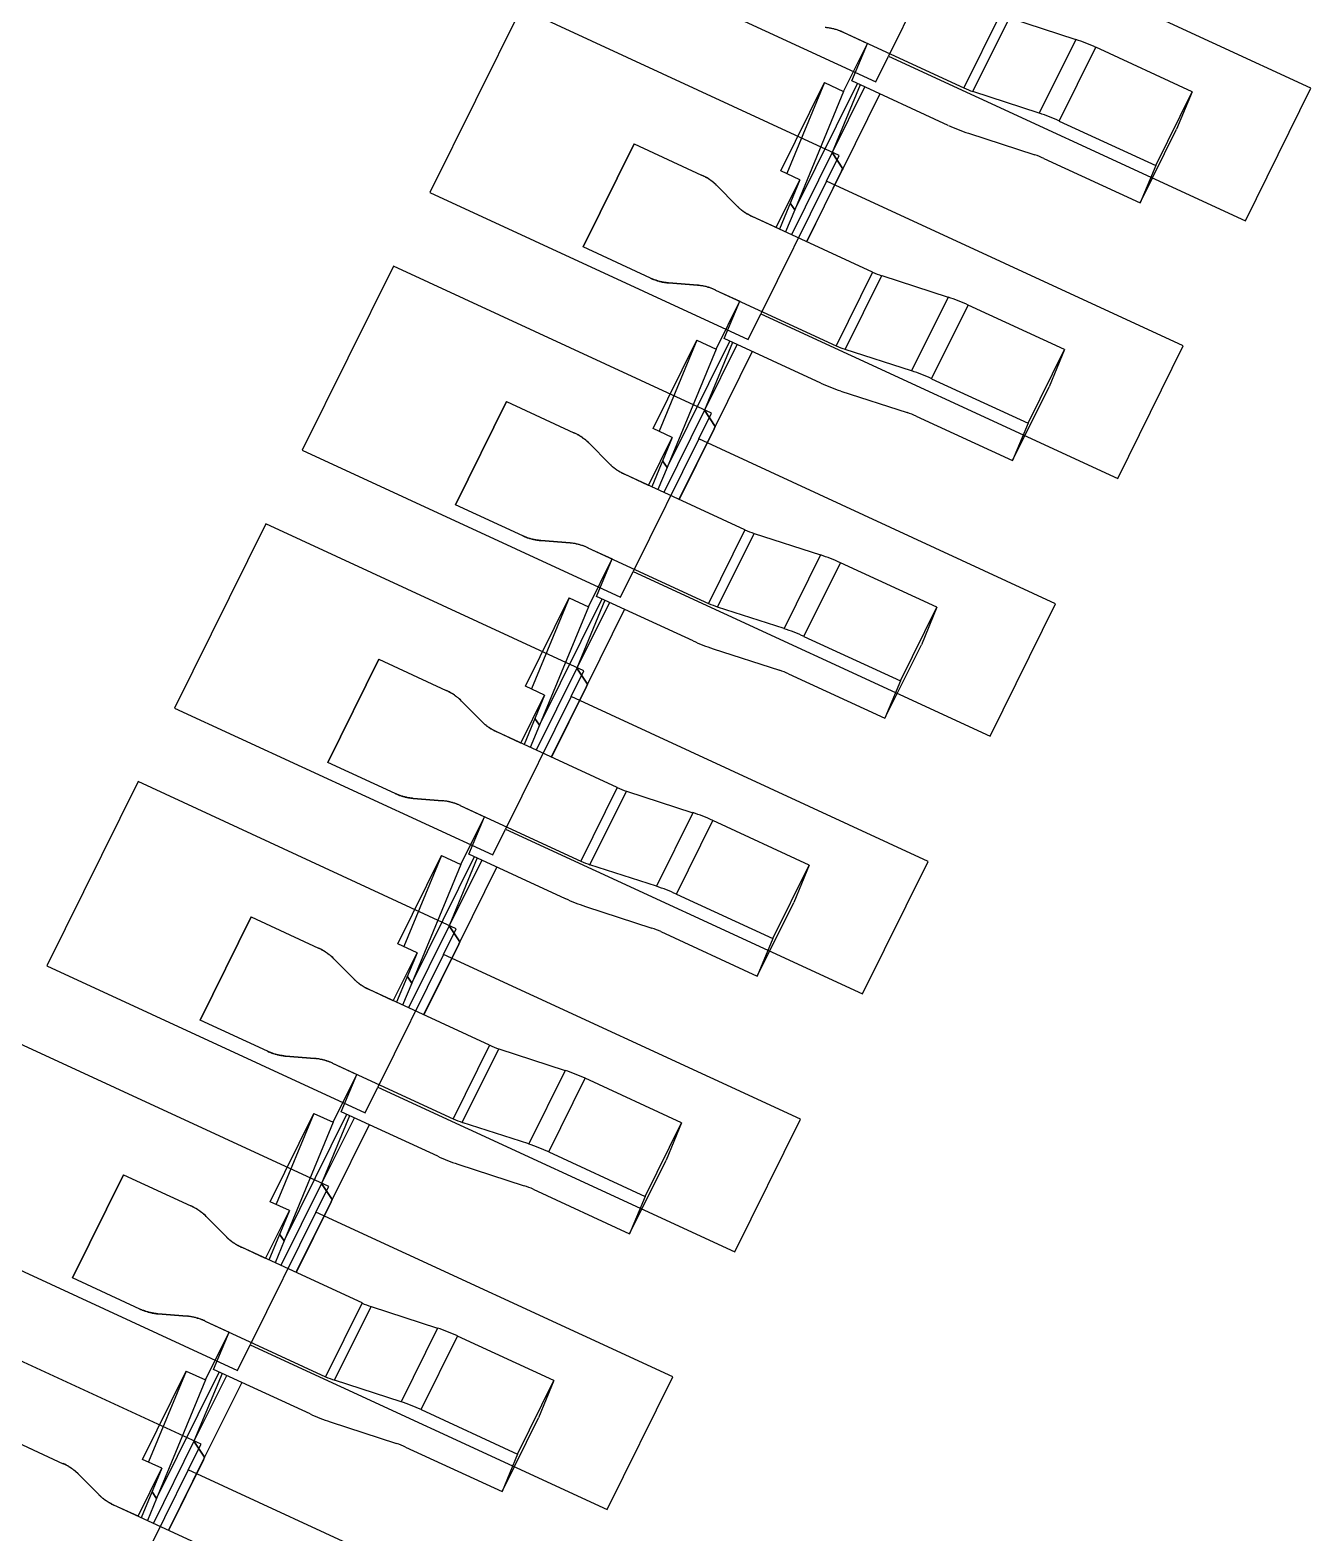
# Model space of a CAD drawing. Header units: millimetres. Extents: x 7 to 507, y -14 to 339.
# Drawn here: x 132.612 to 133.576, y 232.713 to 233.844 of the extents above; entities that cross this region are included whole.
import ezdxf

# ---------------------------------------------------------------- set-up
doc = ezdxf.new("R2010")
doc.units = ezdxf.units.MM
doc.header["$LTSCALE"] = 23.1
doc.layers.get('0').update_dxf_attribs({"linetype": 'CONTINUOUS'})
for name, color, linetype in [('_139725', 7, 'CONTINUOUS'), ('_169248', 7, 'CONTINUOUS'), ('_240873', 7, 'CONTINUOUS'), ('_255766', 7, 'CONTINUOUS'), ('_395873', 7, 'CONTINUOUS'), ('_499358', 7, 'CONTINUOUS'), ('_554376', 7, 'CONTINUOUS'), ('_556303', 7, 'CONTINUOUS')]:
    doc.layers.add(name, color=color, linetype=linetype)

msp = doc.modelspace()

# ---------------------------------------------------------------- linework, layer by layer
at = {"color": 1}
for p, q in [((133.0089, 233.9159), (133.2485, 233.8053)), ((132.9815, 233.8605), (132.9128, 233.7219)), ((133.221, 233.7499), (132.9815, 233.8605)), ((133.2485, 233.8053), (133.2581, 233.8247)), ((133.2114, 233.7305), (133.221, 233.7499)), ((132.9128, 233.7219), (133.1524, 233.6113)), ((132.8854, 233.6665), (132.8167, 233.5279)), ((133.1249, 233.5558), (132.8854, 233.6665)), ((133.1524, 233.6113), (133.162, 233.6307)), ((133.1153, 233.5364), (133.1249, 233.5558)), ((132.8167, 233.5279), (133.0563, 233.4172)), ((132.7893, 233.4724), (132.7206, 233.3338)), ((133.0288, 233.3618), (132.7893, 233.4724)), ((133.0563, 233.4172), (133.0659, 233.4366)), ((133.0192, 233.3424), (133.0288, 233.3618)), ((132.7206, 233.3338), (132.9602, 233.2232)), ((132.6932, 233.2784), (132.6245, 233.1398)), ((132.9327, 233.1677), (132.6932, 233.2784)), ((132.9602, 233.2232), (132.9698, 233.2426)), ((132.9231, 233.1483), (132.9327, 233.1677)), ((132.6245, 233.1398), (132.8641, 233.0291)), ((132.8366, 232.9737), (132.5971, 233.0843)), ((132.8641, 233.0291), (132.8737, 233.0485)), ((132.827, 232.9543), (132.8366, 232.9737)), ((132.5284, 232.9457), (132.768, 232.8351)), ((132.7405, 232.7796), (132.501, 232.8903)), ((132.768, 232.8351), (132.7776, 232.8545)), ((132.7309, 232.7602), (132.7405, 232.7796))]:
    msp.add_line(p, q, dxfattribs=at)
at = {"color": 4}
for p, q in [((133.3075, 233.9245), (133.2581, 233.8247)), ((133.5761, 233.8005), (133.3075, 233.9245)), ((133.2581, 233.8247), (133.5267, 233.7007)), ((133.5267, 233.7007), (133.5761, 233.8005)), ((133.2114, 233.7305), (133.162, 233.6307)), ((133.48, 233.6065), (133.2114, 233.7305)), ((133.162, 233.6307), (133.4306, 233.5067)), ((133.4306, 233.5067), (133.48, 233.6065)), ((133.1153, 233.5364), (133.0659, 233.4366)), ((133.3839, 233.4124), (133.1153, 233.5364)), ((133.0659, 233.4366), (133.3345, 233.3126)), ((133.3345, 233.3126), (133.3839, 233.4124)), ((133.0192, 233.3424), (132.9698, 233.2426)), ((133.2878, 233.2184), (133.0192, 233.3424)), ((132.9698, 233.2426), (133.2384, 233.1186)), ((133.2384, 233.1186), (133.2878, 233.2184)), ((132.9231, 233.1483), (132.8737, 233.0485)), ((133.1917, 233.0243), (132.9231, 233.1483)), ((132.8737, 233.0485), (133.1423, 232.9245)), ((133.1423, 232.9245), (133.1917, 233.0243)), ((132.827, 232.9543), (132.7776, 232.8545)), ((133.0956, 232.8303), (132.827, 232.9543)), ((132.7776, 232.8545), (133.0462, 232.7305)), ((133.0462, 232.7305), (133.0956, 232.8303)), ((132.7309, 232.7602), (132.6815, 232.6604)), ((132.9995, 232.6362), (132.7309, 232.7602))]:
    msp.add_line(p, q, dxfattribs=at)
at = {"layer": '_139725', "color": 7}
for p, q in [((133.224, 233.8426), (133.2422, 233.8342)), ((133.2243, 233.7981), (133.2422, 233.8342)), ((133.2305, 233.806), (133.2422, 233.8342)), ((133.1769, 233.7383), (133.2098, 233.8048)), ((133.2098, 233.8048), (133.1815, 233.7364)), ((133.1875, 233.709), (133.2346, 233.8041)), ((133.2098, 233.8048), (133.2243, 233.7981)), ((133.2401, 233.8013), (133.2157, 233.752)), ((133.2243, 233.7981), (133.1875, 233.709)), ((133.2516, 233.7963), (133.2236, 233.7399)), ((133.0665, 233.7586), (133.0281, 233.681)), ((133.0665, 233.7586), (133.1173, 233.7351)), ((133.2236, 233.7399), (133.2157, 233.752)), ((133.1914, 233.7316), (133.1769, 233.7383)), ((133.2228, 233.7382), (133.2236, 233.7399)), ((133.1288, 233.7272), (133.144, 233.7119)), ((133.1735, 233.6956), (133.1914, 233.7316)), ((133.1914, 233.7316), (133.176, 233.6944)), ((133.1841, 233.714), (133.1875, 233.709)), ((133.1735, 233.6956), (133.1554, 233.7039)), ((133.0789, 233.6575), (133.0281, 233.681)), ((133.1144, 233.6521), (133.0925, 233.6539)), ((133.1279, 233.6485), (133.1461, 233.6401)), ((133.1282, 233.6041), (133.1461, 233.6401)), ((133.1344, 233.612), (133.1461, 233.6401)), ((133.0808, 233.5443), (133.1137, 233.6108)), ((133.1137, 233.6108), (133.0854, 233.5423)), ((133.0914, 233.5149), (133.1385, 233.6101)), ((133.1137, 233.6108), (133.1282, 233.6041)), ((133.1282, 233.6041), (133.0914, 233.5149)), ((133.144, 233.6072), (133.1196, 233.558)), ((133.1555, 233.6023), (133.1275, 233.5459)), ((132.9704, 233.5646), (132.932, 233.4869)), ((132.9704, 233.5646), (133.0212, 233.5411)), ((133.1275, 233.5459), (133.1196, 233.558)), ((133.0953, 233.5376), (133.0808, 233.5443)), ((133.1267, 233.5441), (133.1275, 233.5459)), ((133.0327, 233.5332), (133.0479, 233.5178)), ((133.0774, 233.5015), (133.0953, 233.5376)), ((133.0953, 233.5376), (133.0799, 233.5004)), ((133.088, 233.52), (133.0914, 233.5149)), ((133.0774, 233.5015), (133.0593, 233.5099)), ((132.9828, 233.4635), (132.932, 233.4869)), ((133.0183, 233.4581), (132.9964, 233.4599)), ((133.0318, 233.4545), (133.05, 233.4461)), ((133.0321, 233.41), (133.05, 233.4461)), ((133.0383, 233.4179), (133.05, 233.4461)), ((132.9847, 233.3502), (133.0176, 233.4167)), ((133.0176, 233.4167), (132.9893, 233.3483)), ((132.9953, 233.3209), (133.0424, 233.416)), ((133.0176, 233.4167), (133.0321, 233.41)), ((133.0321, 233.41), (132.9953, 233.3209)), ((133.0479, 233.4132), (133.0235, 233.3639)), ((133.0594, 233.4082), (133.0314, 233.3518)), ((132.8743, 233.3705), (132.8359, 233.2929)), ((132.8743, 233.3705), (132.9251, 233.3471)), ((133.0314, 233.3518), (133.0235, 233.3639)), ((132.9992, 233.3435), (132.9847, 233.3502)), ((133.0306, 233.3501), (133.0314, 233.3518)), ((132.9366, 233.3391), (132.9518, 233.3238)), ((132.9813, 233.3075), (132.9992, 233.3435)), ((132.9992, 233.3435), (132.9838, 233.3063)), ((132.9919, 233.3259), (132.9953, 233.3209)), ((132.9813, 233.3075), (132.9632, 233.3159)), ((132.8867, 233.2694), (132.8359, 233.2929)), ((132.9222, 233.264), (132.9003, 233.2658)), ((132.9357, 233.2604), (132.9539, 233.252)), ((132.936, 233.216), (132.9539, 233.252)), ((132.9422, 233.2239), (132.9539, 233.252)), ((132.8886, 233.1562), (132.9215, 233.2227)), ((132.9215, 233.2227), (132.8932, 233.1542)), ((132.8992, 233.1268), (132.9463, 233.222)), ((132.936, 233.216), (132.8992, 233.1268)), ((132.9215, 233.2227), (132.936, 233.216)), ((132.9518, 233.2192), (132.9274, 233.1699)), ((132.9633, 233.2142), (132.9353, 233.1578)), ((132.7782, 233.1765), (132.7398, 233.0989)), ((132.7782, 233.1765), (132.829, 233.153)), ((132.9353, 233.1578), (132.9274, 233.1699)), ((132.9031, 233.1495), (132.8886, 233.1562)), ((132.9345, 233.156), (132.9353, 233.1578)), ((132.8405, 233.1451), (132.8557, 233.1297)), ((132.8852, 233.1134), (132.9031, 233.1495)), ((132.9031, 233.1495), (132.8877, 233.1123)), ((132.8852, 233.1134), (132.8671, 233.1218)), ((132.8958, 233.1319), (132.8992, 233.1268)), ((132.7906, 233.0754), (132.7398, 233.0989)), ((132.8261, 233.07), (132.8042, 233.0718)), ((132.8396, 233.0664), (132.8578, 233.058)), ((132.8399, 233.0219), (132.8578, 233.058)), ((132.8461, 233.0298), (132.8578, 233.058)), ((132.7925, 232.9621), (132.8254, 233.0286)), ((132.8254, 233.0286), (132.7971, 232.9602)), ((132.8031, 232.9328), (132.8502, 233.028)), ((132.8399, 233.0219), (132.8031, 232.9328)), ((132.8254, 233.0286), (132.8399, 233.0219)), ((132.8557, 233.0251), (132.8313, 232.9758)), ((132.8672, 233.0201), (132.8392, 232.9637)), ((132.6821, 232.9824), (132.6437, 232.9048)), ((132.6821, 232.9824), (132.7329, 232.959)), ((132.8392, 232.9637), (132.8313, 232.9758)), ((132.8384, 232.962), (132.8392, 232.9637)), ((132.7891, 232.9194), (132.807, 232.9554)), ((132.807, 232.9554), (132.7916, 232.9182)), ((132.807, 232.9554), (132.7925, 232.9621)), ((132.7444, 232.951), (132.7596, 232.9357)), ((132.7997, 232.9378), (132.8031, 232.9328)), ((132.7891, 232.9194), (132.771, 232.9278)), ((132.6945, 232.8813), (132.6437, 232.9048)), ((132.73, 232.8759), (132.7081, 232.8777)), ((132.7435, 232.8723), (132.7617, 232.8639)), ((132.7438, 232.8279), (132.7617, 232.8639)), ((132.75, 232.8358), (132.7617, 232.8639)), ((132.6964, 232.7681), (132.7293, 232.8346)), ((132.7293, 232.8346), (132.701, 232.7662)), ((132.707, 232.7387), (132.7541, 232.8339)), ((132.7438, 232.8279), (132.707, 232.7387)), ((132.7293, 232.8346), (132.7438, 232.8279)), ((132.7596, 232.8311), (132.7352, 232.7818)), ((132.7711, 232.8261), (132.7431, 232.7697)), ((132.586, 232.7884), (132.6368, 232.7649)), ((132.7431, 232.7697), (132.7352, 232.7818)), ((132.6931, 232.7253), (132.7109, 232.7614)), ((132.7109, 232.7614), (132.6955, 232.7242)), ((132.7109, 232.7614), (132.6964, 232.7681)), ((132.7423, 232.7679), (132.7431, 232.7697)), ((132.6483, 232.757), (132.6635, 232.7417)), ((132.7036, 232.7438), (132.707, 232.7387)), ((132.6931, 232.7253), (132.6749, 232.7337))]:
    msp.add_line(p, q, dxfattribs=at)
for points in [[(133.224, 233.8426), (133.2235, 233.8428), (133.2229, 233.8431), (133.2223, 233.8433), (133.2217, 233.8436), (133.2211, 233.8438), (133.2205, 233.844), (133.2199, 233.8442), (133.2193, 233.8444), (133.2186, 233.8446), (133.218, 233.8448), (133.2174, 233.845), (133.2168, 233.8451), (133.2162, 233.8453), (133.2155, 233.8454), (133.2149, 233.8455), (133.2143, 233.8457), (133.2136, 233.8458), (133.213, 233.8459), (133.2124, 233.846), (133.2117, 233.846), (133.2111, 233.8461), (133.2105, 233.8462)], [(133.144, 233.7119), (133.1444, 233.7115), (133.1448, 233.7111), (133.1452, 233.7107), (133.1456, 233.7103), (133.146, 233.7099), (133.1465, 233.7096), (133.147, 233.7092), (133.1474, 233.7088), (133.1479, 233.7084), (133.1484, 233.708), (133.1489, 233.7077), (133.1495, 233.7073), (133.15, 233.707), (133.1505, 233.7066), (133.151, 233.7063), (133.1515, 233.706), (133.1521, 233.7057), (133.1526, 233.7054), (133.1532, 233.7051), (133.1537, 233.7048), (133.1543, 233.7045), (133.1548, 233.7042), (133.1554, 233.7039)], [(133.0925, 233.6539), (133.0918, 233.654), (133.0912, 233.654), (133.0906, 233.6541), (133.0899, 233.6542), (133.0893, 233.6543), (133.0887, 233.6544), (133.088, 233.6545), (133.0874, 233.6547), (133.0868, 233.6548), (133.0862, 233.655), (133.0855, 233.6551), (133.0849, 233.6553), (133.0843, 233.6555), (133.0837, 233.6557), (133.0831, 233.6559), (133.0825, 233.6561), (133.0819, 233.6563), (133.0813, 233.6565), (133.0807, 233.6568), (133.0801, 233.657), (133.0795, 233.6573), (133.0789, 233.6575)], [(133.1279, 233.6485), (133.1274, 233.6488), (133.1268, 233.649), (133.1262, 233.6493), (133.1256, 233.6495), (133.125, 233.6497), (133.1244, 233.65), (133.1238, 233.6502), (133.1232, 233.6504), (133.1225, 233.6506), (133.1219, 233.6507), (133.1213, 233.6509), (133.1207, 233.6511), (133.1201, 233.6512), (133.1194, 233.6514), (133.1188, 233.6515), (133.1182, 233.6516), (133.1175, 233.6517), (133.1169, 233.6518), (133.1163, 233.6519), (133.1156, 233.652), (133.115, 233.6521), (133.1144, 233.6521)], [(133.0479, 233.5178), (133.0483, 233.5174), (133.0487, 233.517), (133.0491, 233.5167), (133.0495, 233.5163), (133.0499, 233.5159), (133.0504, 233.5155), (133.0509, 233.5151), (133.0513, 233.5147), (133.0518, 233.5144), (133.0523, 233.514), (133.0528, 233.5136), (133.0534, 233.5133), (133.0539, 233.5129), (133.0544, 233.5126), (133.0549, 233.5123), (133.0555, 233.5119), (133.056, 233.5116), (133.0565, 233.5113), (133.0571, 233.511), (133.0576, 233.5107), (133.0582, 233.5104), (133.0587, 233.5102), (133.0593, 233.5099)], [(132.9964, 233.4599), (132.9957, 233.4599), (132.9951, 233.46), (132.9945, 233.4601), (132.9938, 233.4602), (132.9932, 233.4603), (132.9926, 233.4604), (132.9919, 233.4605), (132.9913, 233.4606), (132.9907, 233.4608), (132.9901, 233.4609), (132.9894, 233.4611), (132.9888, 233.4613), (132.9882, 233.4614), (132.9876, 233.4616), (132.987, 233.4618), (132.9864, 233.462), (132.9858, 233.4623), (132.9852, 233.4625), (132.9846, 233.4627), (132.984, 233.463), (132.9834, 233.4632), (132.9828, 233.4635)], [(133.0318, 233.4545), (133.0313, 233.4547), (133.0307, 233.455), (133.0301, 233.4552), (133.0295, 233.4555), (133.0289, 233.4557), (133.0283, 233.4559), (133.0277, 233.4561), (133.0271, 233.4563), (133.0264, 233.4565), (133.0258, 233.4567), (133.0252, 233.4569), (133.0246, 233.457), (133.024, 233.4572), (133.0233, 233.4573), (133.0227, 233.4574), (133.0221, 233.4576), (133.0214, 233.4577), (133.0208, 233.4578), (133.0202, 233.4579), (133.0195, 233.4579), (133.0189, 233.458), (133.0183, 233.4581)], [(132.9518, 233.3238), (132.9522, 233.3234), (132.9526, 233.323), (132.953, 233.3226), (132.9534, 233.3222), (132.9538, 233.3218), (132.9543, 233.3215), (132.9548, 233.3211), (132.9552, 233.3207), (132.9557, 233.3203), (132.9562, 233.3199), (132.9567, 233.3196), (132.9573, 233.3192), (132.9578, 233.3189), (132.9583, 233.3185), (132.9588, 233.3182), (132.9594, 233.3179), (132.9599, 233.3176), (132.9604, 233.3173), (132.961, 233.317), (132.9615, 233.3167), (132.9621, 233.3164), (132.9626, 233.3161), (132.9632, 233.3159)], [(132.9003, 233.2658), (132.8996, 233.2659), (132.899, 233.2659), (132.8984, 233.266), (132.8977, 233.2661), (132.8971, 233.2662), (132.8965, 233.2663), (132.8958, 233.2664), (132.8952, 233.2666), (132.8946, 233.2667), (132.894, 233.2669), (132.8933, 233.267), (132.8927, 233.2672), (132.8921, 233.2674), (132.8915, 233.2676), (132.8909, 233.2678), (132.8903, 233.268), (132.8897, 233.2682), (132.8891, 233.2684), (132.8885, 233.2687), (132.8879, 233.2689), (132.8873, 233.2692), (132.8867, 233.2694)], [(132.9357, 233.2604), (132.9352, 233.2607), (132.9346, 233.2609), (132.934, 233.2612), (132.9334, 233.2614), (132.9328, 233.2616), (132.9322, 233.2619), (132.9316, 233.2621), (132.931, 233.2623), (132.9303, 233.2625), (132.9297, 233.2626), (132.9291, 233.2628), (132.9285, 233.263), (132.9279, 233.2631), (132.9272, 233.2633), (132.9266, 233.2634), (132.926, 233.2635), (132.9253, 233.2636), (132.9247, 233.2637), (132.9241, 233.2638), (132.9234, 233.2639), (132.9228, 233.264), (132.9222, 233.264)], [(132.8557, 233.1297), (132.8561, 233.1293), (132.8565, 233.1289), (132.8569, 233.1286), (132.8573, 233.1282), (132.8577, 233.1278), (132.8582, 233.1274), (132.8587, 233.127), (132.8592, 233.1266), (132.8596, 233.1263), (132.8601, 233.1259), (132.8606, 233.1255), (132.8612, 233.1252), (132.8617, 233.1248), (132.8622, 233.1245), (132.8627, 233.1242), (132.8633, 233.1238), (132.8638, 233.1235), (132.8643, 233.1232), (132.8649, 233.1229), (132.8654, 233.1226), (132.866, 233.1223), (132.8665, 233.1221), (132.8671, 233.1218)], [(132.8042, 233.0718), (132.8035, 233.0718), (132.8029, 233.0719), (132.8023, 233.072), (132.8016, 233.0721), (132.801, 233.0722), (132.8004, 233.0723), (132.7997, 233.0724), (132.7991, 233.0725), (132.7985, 233.0727), (132.7979, 233.0728), (132.7972, 233.073), (132.7966, 233.0732), (132.796, 233.0733), (132.7954, 233.0735), (132.7948, 233.0737), (132.7942, 233.0739), (132.7936, 233.0742), (132.793, 233.0744), (132.7924, 233.0746), (132.7918, 233.0749), (132.7912, 233.0751), (132.7906, 233.0754)], [(132.8396, 233.0664), (132.8391, 233.0666), (132.8385, 233.0669), (132.8379, 233.0671), (132.8373, 233.0674), (132.8367, 233.0676), (132.8361, 233.0678), (132.8355, 233.068), (132.8349, 233.0682), (132.8342, 233.0684), (132.8336, 233.0686), (132.833, 233.0688), (132.8324, 233.0689), (132.8318, 233.0691), (132.8311, 233.0692), (132.8305, 233.0693), (132.8299, 233.0695), (132.8292, 233.0696), (132.8286, 233.0697), (132.828, 233.0698), (132.8273, 233.0698), (132.8267, 233.0699), (132.8261, 233.07)], [(132.7596, 232.9357), (132.76, 232.9353), (132.7604, 232.9349), (132.7608, 232.9345), (132.7612, 232.9341), (132.7617, 232.9338), (132.7621, 232.9334), (132.7626, 232.933), (132.7631, 232.9326), (132.7635, 232.9322), (132.764, 232.9318), (132.7645, 232.9315), (132.7651, 232.9311), (132.7656, 232.9308), (132.7661, 232.9304), (132.7666, 232.9301), (132.7672, 232.9298), (132.7677, 232.9295), (132.7682, 232.9292), (132.7688, 232.9289), (132.7693, 232.9286), (132.7699, 232.9283), (132.7704, 232.928), (132.771, 232.9278)], [(132.7081, 232.8777), (132.7074, 232.8778), (132.7068, 232.8779), (132.7062, 232.8779), (132.7055, 232.878), (132.7049, 232.8781), (132.7043, 232.8782), (132.7036, 232.8784), (132.703, 232.8785), (132.7024, 232.8786), (132.7018, 232.8788), (132.7011, 232.8789), (132.7005, 232.8791), (132.6999, 232.8793), (132.6993, 232.8795), (132.6987, 232.8797), (132.6981, 232.8799), (132.6975, 232.8801), (132.6969, 232.8803), (132.6963, 232.8806), (132.6957, 232.8808), (132.6951, 232.8811), (132.6945, 232.8813)], [(132.7435, 232.8723), (132.743, 232.8726), (132.7424, 232.8728), (132.7418, 232.8731), (132.7412, 232.8733), (132.7406, 232.8735), (132.74, 232.8738), (132.7394, 232.874), (132.7388, 232.8742), (132.7381, 232.8744), (132.7375, 232.8745), (132.7369, 232.8747), (132.7363, 232.8749), (132.7357, 232.875), (132.735, 232.8752), (132.7344, 232.8753), (132.7338, 232.8754), (132.7331, 232.8755), (132.7325, 232.8756), (132.7319, 232.8757), (132.7312, 232.8758), (132.7306, 232.8759), (132.73, 232.8759)], [(132.6635, 232.7417), (132.6639, 232.7412), (132.6643, 232.7409), (132.6647, 232.7405), (132.6651, 232.7401), (132.6656, 232.7397), (132.666, 232.7393), (132.6665, 232.7389), (132.667, 232.7386), (132.6674, 232.7382), (132.6679, 232.7378), (132.6685, 232.7374), (132.669, 232.7371), (132.6695, 232.7367), (132.67, 232.7364), (132.6705, 232.7361), (132.6711, 232.7357), (132.6716, 232.7354), (132.6721, 232.7351), (132.6727, 232.7348), (132.6732, 232.7345), (132.6738, 232.7342), (132.6743, 232.734), (132.6749, 232.7337)]]:
    msp.add_lwpolyline(points, dxfattribs=at)
for centre, radius, start, end in [((133.1001, 233.6979), 0.041, 58.6072, 65.2214), ((133.1009, 233.6992), 0.0395, 51.8372, 58.6176), ((133.1023, 233.7009), 0.0373, 44.7962, 51.8472), ((133.004, 233.5039), 0.041, 58.6072, 65.2214), ((133.0048, 233.5051), 0.0395, 51.8372, 58.6176), ((133.0062, 233.5069), 0.0373, 44.7962, 51.8472), ((132.9079, 233.3098), 0.041, 58.6072, 65.2214), ((132.9087, 233.3111), 0.0395, 51.8372, 58.6176), ((132.9101, 233.3128), 0.0373, 44.7962, 51.8472), ((132.8118, 233.1158), 0.041, 58.6072, 65.2214), ((132.8126, 233.117), 0.0395, 51.8372, 58.6176), ((132.814, 233.1188), 0.0373, 44.7962, 51.8472), ((132.7157, 232.9217), 0.041, 58.6072, 65.2214), ((132.7165, 232.923), 0.0395, 51.8372, 58.6176), ((132.7179, 232.9248), 0.0373, 44.7962, 51.8472), ((132.6196, 232.7277), 0.041, 58.6072, 65.2214), ((132.6204, 232.7289), 0.0395, 51.8372, 58.6176), ((132.6218, 232.7307), 0.0373, 44.7962, 51.8472)]:
    msp.add_arc(centre, radius, start, end, dxfattribs=at)
at = {"layer": '_169248', "color": 7}
for p, q in [((132.586, 232.7884), (132.6368, 232.7649)), ((132.6635, 232.7417), (132.6483, 232.757)), ((132.7656, 232.6918), (132.6749, 232.7337))]:
    msp.add_line(p, q, dxfattribs=at)
for points in [[(132.6483, 232.757), (132.6479, 232.7574), (132.6475, 232.7578), (132.647, 232.7582), (132.6466, 232.7585), (132.6462, 232.7589), (132.6458, 232.7593), (132.6453, 232.7597), (132.6448, 232.7601), (132.6443, 232.7604), (132.6438, 232.7608), (132.6433, 232.7612), (132.6428, 232.7615), (132.6423, 232.7619), (132.6417, 232.7622), (132.6412, 232.7626), (132.6407, 232.7629), (132.6402, 232.7632), (132.6396, 232.7635), (132.6391, 232.7638), (132.6385, 232.7641), (132.638, 232.7644), (132.6374, 232.7646), (132.6368, 232.7649)], [(132.6749, 232.7337), (132.6744, 232.734), (132.6738, 232.7342), (132.6733, 232.7345), (132.6728, 232.7348), (132.6723, 232.735), (132.6717, 232.7353), (132.6712, 232.7356), (132.6707, 232.736), (132.6702, 232.7363), (132.6696, 232.7366), (132.6691, 232.737), (132.6686, 232.7373), (132.6681, 232.7377), (132.6676, 232.738), (132.6671, 232.7384), (132.6667, 232.7388), (132.6662, 232.7392), (132.6657, 232.7396), (132.6652, 232.74), (132.6648, 232.7404), (132.6643, 232.7408), (132.6639, 232.7412), (132.6635, 232.7417)]]:
    msp.add_lwpolyline(points, dxfattribs=at)
at = {"layer": '_240873', "color": 9}
for p, q in [((132.932, 233.4869), (132.9704, 233.5646)), ((133.15, 233.468), (133.1226, 233.4126)), ((133.1294, 233.4099), (133.1569, 233.4653)), ((133.2069, 233.4491), (133.1794, 233.3937)), ((133.1944, 233.3877), (133.2219, 233.4432))]:
    msp.add_line(p, q, dxfattribs=at)
at = {"layer": '_240873', "color": 7}
for p, q in [((132.9704, 233.5646), (133.0212, 233.5411)), ((133.0479, 233.5178), (133.0327, 233.5332)), ((133.15, 233.468), (133.0593, 233.5099)), ((132.9828, 233.4635), (132.932, 233.4869)), ((133.1569, 233.4653), (133.2069, 233.4491)), ((132.9964, 233.4599), (133.0183, 233.4581)), ((133.0318, 233.4545), (133.1226, 233.4126)), ((133.2945, 233.4097), (133.2219, 233.4432)), ((132.9953, 233.3209), (133.0424, 233.416)), ((133.1109, 233.3844), (133.0383, 233.4179)), ((133.0446, 233.415), (133.0235, 233.3639)), ((133.1794, 233.3937), (133.1294, 233.4099)), ((133.267, 233.3542), (133.2945, 233.4097)), ((133.2945, 233.4097), (133.2828, 233.3815)), ((133.1944, 233.3877), (133.267, 233.3542)), ((133.126, 233.3785), (133.176, 233.3623)), ((133.2554, 233.3261), (133.2828, 233.3815)), ((133.0235, 233.3639), (132.9929, 233.3021)), ((133.0235, 233.3639), (133.0314, 233.3518)), ((133.1828, 233.3596), (133.2554, 233.3261)), ((133.0314, 233.3518), (133.0042, 233.2969)), ((133.0306, 233.3501), (133.0043, 233.2969)), ((133.0314, 233.3518), (133.0306, 233.3501)), ((133.267, 233.3542), (133.2554, 233.3261)), ((132.9953, 233.3209), (132.9919, 233.3259)), ((132.9953, 233.3209), (132.9884, 233.3042))]:
    msp.add_line(p, q, dxfattribs=at)
for points in [[(133.0327, 233.5332), (133.0323, 233.5336), (133.0319, 233.534), (133.0314, 233.5343), (133.031, 233.5347), (133.0306, 233.5351), (133.0302, 233.5355), (133.0297, 233.5359), (133.0292, 233.5363), (133.0287, 233.5366), (133.0282, 233.537), (133.0277, 233.5374), (133.0272, 233.5377), (133.0267, 233.5381), (133.0261, 233.5384), (133.0256, 233.5387), (133.0251, 233.5391), (133.0245, 233.5394), (133.024, 233.5397), (133.0235, 233.54), (133.0229, 233.5403), (133.0224, 233.5406), (133.0218, 233.5408), (133.0212, 233.5411)], [(133.0593, 233.5099), (133.0588, 233.5102), (133.0582, 233.5104), (133.0577, 233.5107), (133.0572, 233.511), (133.0567, 233.5112), (133.0561, 233.5115), (133.0556, 233.5118), (133.0551, 233.5122), (133.0546, 233.5125), (133.054, 233.5128), (133.0535, 233.5132), (133.053, 233.5135), (133.0525, 233.5139), (133.052, 233.5142), (133.0515, 233.5146), (133.0511, 233.515), (133.0506, 233.5154), (133.0501, 233.5158), (133.0496, 233.5162), (133.0492, 233.5166), (133.0487, 233.517), (133.0483, 233.5174), (133.0479, 233.5178)], [(132.9828, 233.4635), (132.9833, 233.4632), (132.9839, 233.463), (132.9844, 233.4628), (132.985, 233.4625), (132.9855, 233.4623), (132.9861, 233.4621), (132.9867, 233.4619), (132.9873, 233.4617), (132.9879, 233.4615), (132.9885, 233.4614), (132.9891, 233.4612), (132.9897, 233.461), (132.9903, 233.4609), (132.9909, 233.4607), (132.9915, 233.4606), (132.9921, 233.4605), (132.9927, 233.4604), (132.9933, 233.4602), (132.9939, 233.4602), (132.9945, 233.4601), (132.9951, 233.46), (132.9958, 233.4599), (132.9964, 233.4599)]]:
    msp.add_lwpolyline(points, dxfattribs=at)
for centre, radius, start, end in [((133.1761, 233.5245), 0.0622, 245.2036, 251.9768), ((133.0151, 233.4194), 0.0388, 78.4075, 85.2823), ((133.0147, 233.4177), 0.0405, 71.7683, 78.443), ((133.0145, 233.4169), 0.0414, 65.2148, 71.7879), ((133.1649, 233.3199), 0.1358, 65.1782, 72.0022), ((133.1485, 233.4686), 0.0617, 245.1782, 252.0022), ((133.1371, 233.2635), 0.1368, 65.2036, 71.9768), ((133.1683, 233.5086), 0.1368, 245.2036, 251.9768), ((133.1569, 233.3036), 0.0617, 65.1782, 72.0022)]:
    msp.add_arc(centre, radius, start, end, dxfattribs=at)
at = {"layer": '_255766', "color": 9}
for p, q in [((132.6437, 232.9048), (132.6821, 232.9824)), ((132.8617, 232.8859), (132.8343, 232.8304)), ((132.8411, 232.8277), (132.8686, 232.8832)), ((132.9186, 232.867), (132.8911, 232.8115)), ((132.9062, 232.8056), (132.9336, 232.861))]:
    msp.add_line(p, q, dxfattribs=at)
at = {"layer": '_255766', "color": 7}
for p, q in [((132.6821, 232.9824), (132.7329, 232.959)), ((132.7596, 232.9357), (132.7444, 232.951)), ((132.8617, 232.8859), (132.771, 232.9278)), ((132.6945, 232.8813), (132.6437, 232.9048)), ((132.7081, 232.8777), (132.73, 232.8759)), ((132.8686, 232.8832), (132.9186, 232.867)), ((132.7435, 232.8723), (132.8343, 232.8304)), ((133.0062, 232.8275), (132.9336, 232.861)), ((132.707, 232.7387), (132.7541, 232.8339)), ((132.7563, 232.8329), (132.7352, 232.7818)), ((132.8226, 232.8023), (132.75, 232.8358)), ((132.8911, 232.8115), (132.8411, 232.8277)), ((132.9787, 232.7721), (133.0062, 232.8275)), ((133.0062, 232.8275), (132.9946, 232.7994)), ((132.9062, 232.8056), (132.9787, 232.7721)), ((132.8377, 232.7964), (132.8877, 232.7801)), ((132.9671, 232.7439), (132.9946, 232.7994)), ((132.7352, 232.7818), (132.7046, 232.72)), ((132.7352, 232.7818), (132.7431, 232.7697)), ((132.8945, 232.7774), (132.9671, 232.7439)), ((132.9787, 232.7721), (132.9671, 232.7439)), ((132.7431, 232.7697), (132.7159, 232.7148)), ((132.7423, 232.7679), (132.716, 232.7147)), ((132.7431, 232.7697), (132.7423, 232.7679)), ((132.707, 232.7387), (132.7001, 232.7221)), ((132.707, 232.7387), (132.7036, 232.7438))]:
    msp.add_line(p, q, dxfattribs=at)
for points in [[(132.7444, 232.951), (132.744, 232.9514), (132.7436, 232.9518), (132.7431, 232.9522), (132.7427, 232.9526), (132.7423, 232.953), (132.7419, 232.9533), (132.7414, 232.9537), (132.7409, 232.9541), (132.7404, 232.9545), (132.7399, 232.9549), (132.7394, 232.9552), (132.7389, 232.9556), (132.7384, 232.9559), (132.7378, 232.9563), (132.7373, 232.9566), (132.7368, 232.9569), (132.7362, 232.9572), (132.7357, 232.9576), (132.7352, 232.9578), (132.7346, 232.9581), (132.7341, 232.9584), (132.7335, 232.9587), (132.7329, 232.959)], [(132.771, 232.9278), (132.7705, 232.928), (132.7699, 232.9283), (132.7694, 232.9285), (132.7689, 232.9288), (132.7684, 232.9291), (132.7678, 232.9294), (132.7673, 232.9297), (132.7668, 232.93), (132.7663, 232.9303), (132.7657, 232.9307), (132.7652, 232.931), (132.7647, 232.9314), (132.7642, 232.9317), (132.7637, 232.9321), (132.7632, 232.9325), (132.7628, 232.9328), (132.7623, 232.9332), (132.7618, 232.9336), (132.7613, 232.934), (132.7609, 232.9344), (132.7604, 232.9348), (132.76, 232.9353), (132.7596, 232.9357)], [(132.6945, 232.8813), (132.695, 232.8811), (132.6956, 232.8809), (132.6961, 232.8806), (132.6967, 232.8804), (132.6972, 232.8802), (132.6978, 232.88), (132.6984, 232.8798), (132.699, 232.8796), (132.6996, 232.8794), (132.7002, 232.8792), (132.7008, 232.879), (132.7014, 232.8789), (132.702, 232.8787), (132.7026, 232.8786), (132.7032, 232.8784), (132.7038, 232.8783), (132.7044, 232.8782), (132.705, 232.8781), (132.7056, 232.878), (132.7062, 232.8779), (132.7069, 232.8778), (132.7075, 232.8778), (132.7081, 232.8777)]]:
    msp.add_lwpolyline(points, dxfattribs=at)
for centre, radius, start, end in [((132.8878, 232.9423), 0.0622, 245.2036, 251.9768), ((132.7268, 232.8373), 0.0388, 78.4075, 85.2823), ((132.7264, 232.8355), 0.0405, 71.7683, 78.443), ((132.7262, 232.8347), 0.0414, 65.2148, 71.7879), ((132.8766, 232.7378), 0.1358, 65.1782, 72.0022), ((132.8602, 232.8864), 0.0617, 245.1782, 252.0022), ((132.8488, 232.6814), 0.1368, 65.2036, 71.9768), ((132.88, 232.9265), 0.1368, 245.2036, 251.9768), ((132.8686, 232.7214), 0.0617, 65.1782, 72.0022)]:
    msp.add_arc(centre, radius, start, end, dxfattribs=at)
at = {"layer": '_395873', "color": 9}
for p, q in [((132.8359, 233.2929), (132.8743, 233.3705)), ((133.0539, 233.274), (133.0265, 233.2185)), ((133.0333, 233.2158), (133.0608, 233.2713)), ((133.1108, 233.255), (133.0833, 233.1996)), ((133.0984, 233.1937), (133.1258, 233.2491))]:
    msp.add_line(p, q, dxfattribs=at)
at = {"layer": '_395873', "color": 7}
for p, q in [((132.8743, 233.3705), (132.9251, 233.3471)), ((132.9518, 233.3238), (132.9366, 233.3391)), ((133.0539, 233.274), (132.9632, 233.3159)), ((132.8867, 233.2694), (132.8359, 233.2929)), ((133.0608, 233.2713), (133.1108, 233.255)), ((132.9003, 233.2658), (132.9222, 233.264)), ((132.9357, 233.2604), (133.0265, 233.2185)), ((133.1984, 233.2156), (133.1258, 233.2491)), ((133.0148, 233.1903), (132.9422, 233.2239)), ((132.8992, 233.1268), (132.9463, 233.222)), ((132.9485, 233.221), (132.9274, 233.1699)), ((133.0833, 233.1996), (133.0333, 233.2158)), ((133.1709, 233.1602), (133.1984, 233.2156)), ((133.1984, 233.2156), (133.1868, 233.1875)), ((133.0984, 233.1937), (133.1709, 233.1602)), ((133.0299, 233.1844), (133.0799, 233.1682)), ((133.1593, 233.132), (133.1868, 233.1875)), ((132.9274, 233.1699), (132.8968, 233.1081)), ((132.9274, 233.1699), (132.9353, 233.1578)), ((132.9353, 233.1578), (132.9081, 233.1029)), ((132.9345, 233.156), (132.9082, 233.1028)), ((132.9353, 233.1578), (132.9345, 233.156)), ((133.0867, 233.1655), (133.1593, 233.132)), ((133.1709, 233.1602), (133.1593, 233.132)), ((132.8992, 233.1268), (132.8923, 233.1102)), ((132.8992, 233.1268), (132.8958, 233.1319))]:
    msp.add_line(p, q, dxfattribs=at)
for points in [[(132.9366, 233.3391), (132.9362, 233.3395), (132.9358, 233.3399), (132.9353, 233.3403), (132.9349, 233.3407), (132.9345, 233.3411), (132.9341, 233.3414), (132.9336, 233.3418), (132.9331, 233.3422), (132.9326, 233.3426), (132.9321, 233.343), (132.9316, 233.3433), (132.9311, 233.3437), (132.9306, 233.344), (132.93, 233.3444), (132.9295, 233.3447), (132.929, 233.345), (132.9284, 233.3453), (132.9279, 233.3456), (132.9274, 233.3459), (132.9268, 233.3462), (132.9263, 233.3465), (132.9257, 233.3468), (132.9251, 233.3471)], [(132.9632, 233.3159), (132.9627, 233.3161), (132.9621, 233.3164), (132.9616, 233.3166), (132.9611, 233.3169), (132.9606, 233.3172), (132.96, 233.3175), (132.9595, 233.3178), (132.959, 233.3181), (132.9585, 233.3184), (132.9579, 233.3188), (132.9574, 233.3191), (132.9569, 233.3195), (132.9564, 233.3198), (132.9559, 233.3202), (132.9554, 233.3205), (132.955, 233.3209), (132.9545, 233.3213), (132.954, 233.3217), (132.9535, 233.3221), (132.9531, 233.3225), (132.9526, 233.3229), (132.9522, 233.3234), (132.9518, 233.3238)], [(132.8867, 233.2694), (132.8872, 233.2692), (132.8878, 233.269), (132.8883, 233.2687), (132.8889, 233.2685), (132.8894, 233.2683), (132.89, 233.2681), (132.8906, 233.2679), (132.8912, 233.2677), (132.8918, 233.2675), (132.8924, 233.2673), (132.893, 233.2671), (132.8936, 233.267), (132.8942, 233.2668), (132.8948, 233.2667), (132.8954, 233.2665), (132.896, 233.2664), (132.8966, 233.2663), (132.8972, 233.2662), (132.8978, 233.2661), (132.8984, 233.266), (132.899, 233.2659), (132.8997, 233.2659), (132.9003, 233.2658)]]:
    msp.add_lwpolyline(points, dxfattribs=at)
for centre, radius, start, end in [((133.08, 233.3304), 0.0622, 245.2036, 251.9768), ((132.919, 233.2254), 0.0388, 78.4075, 85.2823), ((132.9186, 233.2236), 0.0405, 71.7683, 78.443), ((132.9184, 233.2228), 0.0414, 65.2148, 71.7879), ((133.0688, 233.1259), 0.1358, 65.1782, 72.0022), ((133.0524, 233.2745), 0.0617, 245.1782, 252.0022), ((133.0722, 233.3146), 0.1368, 245.2036, 251.9768), ((133.041, 233.0695), 0.1368, 65.2036, 71.9768), ((133.0608, 233.1095), 0.0617, 65.1782, 72.0022)]:
    msp.add_arc(centre, radius, start, end, dxfattribs=at)
at = {"layer": '_499358', "color": 9}
for p, q in [((133.3422, 233.8561), (133.3148, 233.8007)), ((133.3216, 233.798), (133.3491, 233.8534)), ((133.3991, 233.8372), (133.3716, 233.7817)), ((133.3866, 233.7758), (133.4141, 233.8313))]:
    msp.add_line(p, q, dxfattribs=at)
at = {"layer": '_499358', "color": 7}
for p, q in [((133.3491, 233.8534), (133.3991, 233.8372)), ((133.224, 233.8426), (133.3148, 233.8007)), ((133.4867, 233.7978), (133.4141, 233.8313)), ((133.1875, 233.709), (133.2346, 233.8041)), ((133.2368, 233.8031), (133.2157, 233.752)), ((133.3031, 233.7725), (133.2305, 233.806)), ((133.3716, 233.7817), (133.3216, 233.798)), ((133.4592, 233.7423), (133.4867, 233.7978)), ((133.4867, 233.7978), (133.475, 233.7696)), ((133.3182, 233.7666), (133.3682, 233.7504)), ((133.3866, 233.7758), (133.4592, 233.7423)), ((133.4476, 233.7142), (133.475, 233.7696)), ((133.2157, 233.752), (133.1851, 233.6902)), ((133.2157, 233.752), (133.2236, 233.7399)), ((133.375, 233.7477), (133.4476, 233.7142)), ((133.2236, 233.7399), (133.1964, 233.685)), ((133.2228, 233.7382), (133.1965, 233.685)), ((133.2236, 233.7399), (133.2228, 233.7382)), ((133.4592, 233.7423), (133.4476, 233.7142)), ((133.1875, 233.709), (133.1841, 233.714)), ((133.1875, 233.709), (133.1806, 233.6923))]:
    msp.add_line(p, q, dxfattribs=at)
for centre, radius, start, end in [((133.2067, 233.805), 0.0414, 65.2148, 71.7879), ((133.3571, 233.708), 0.1358, 65.1782, 72.0022), ((133.3407, 233.8567), 0.0617, 245.1782, 252.0022), ((133.3293, 233.6516), 0.1368, 65.2036, 71.9768), ((133.3605, 233.8967), 0.1368, 245.2036, 251.9768), ((133.3491, 233.6917), 0.0617, 65.1782, 72.0022)]:
    msp.add_arc(centre, radius, start, end, dxfattribs=at)
at = {"layer": '_554376', "color": 9}
for p, q in [((133.0281, 233.681), (133.0665, 233.7586)), ((133.2461, 233.662), (133.2187, 233.6066)), ((133.2255, 233.6039), (133.253, 233.6594)), ((133.303, 233.6431), (133.2755, 233.5877)), ((133.2905, 233.5818), (133.318, 233.6372))]:
    msp.add_line(p, q, dxfattribs=at)
at = {"layer": '_554376', "color": 7}
for p, q in [((133.0665, 233.7586), (133.1173, 233.7351)), ((133.144, 233.7119), (133.1288, 233.7272)), ((133.2461, 233.662), (133.1554, 233.7039)), ((133.0789, 233.6575), (133.0281, 233.681)), ((133.0925, 233.6539), (133.1144, 233.6521)), ((133.253, 233.6594), (133.303, 233.6431)), ((133.1279, 233.6485), (133.2187, 233.6066)), ((133.3906, 233.6037), (133.318, 233.6372)), ((133.0914, 233.5149), (133.1385, 233.6101)), ((133.1407, 233.6091), (133.1196, 233.558)), ((133.207, 233.5784), (133.1344, 233.612)), ((133.2755, 233.5877), (133.2255, 233.6039)), ((133.3631, 233.5483), (133.3906, 233.6037)), ((133.3906, 233.6037), (133.3789, 233.5756)), ((133.2905, 233.5818), (133.3631, 233.5483)), ((133.3515, 233.5201), (133.3789, 233.5756)), ((133.2221, 233.5725), (133.2721, 233.5563)), ((133.1196, 233.558), (133.089, 233.4962)), ((133.1196, 233.558), (133.1275, 233.5459)), ((133.2789, 233.5536), (133.3515, 233.5201)), ((133.1275, 233.5459), (133.1003, 233.491)), ((133.1267, 233.5441), (133.1004, 233.4909)), ((133.1275, 233.5459), (133.1267, 233.5441)), ((133.3631, 233.5483), (133.3515, 233.5201)), ((133.0914, 233.5149), (133.088, 233.52)), ((133.0914, 233.5149), (133.0845, 233.4983))]:
    msp.add_line(p, q, dxfattribs=at)
for points in [[(133.1288, 233.7272), (133.1284, 233.7276), (133.128, 233.728), (133.1275, 233.7284), (133.1271, 233.7288), (133.1267, 233.7292), (133.1262, 233.7295), (133.1258, 233.7299), (133.1253, 233.7303), (133.1248, 233.7307), (133.1243, 233.7311), (133.1238, 233.7314), (133.1233, 233.7318), (133.1228, 233.7321), (133.1222, 233.7325), (133.1217, 233.7328), (133.1212, 233.7331), (133.1206, 233.7334), (133.1201, 233.7337), (133.1196, 233.734), (133.119, 233.7343), (133.1185, 233.7346), (133.1179, 233.7349), (133.1173, 233.7351)], [(133.1554, 233.7039), (133.1549, 233.7042), (133.1543, 233.7045), (133.1538, 233.7047), (133.1533, 233.705), (133.1528, 233.7053), (133.1522, 233.7056), (133.1517, 233.7059), (133.1512, 233.7062), (133.1507, 233.7065), (133.1501, 233.7069), (133.1496, 233.7072), (133.1491, 233.7075), (133.1486, 233.7079), (133.1481, 233.7083), (133.1476, 233.7086), (133.1472, 233.709), (133.1467, 233.7094), (133.1462, 233.7098), (133.1457, 233.7102), (133.1453, 233.7106), (133.1448, 233.711), (133.1444, 233.7115), (133.144, 233.7119)], [(133.0789, 233.6575), (133.0794, 233.6573), (133.08, 233.657), (133.0805, 233.6568), (133.0811, 233.6566), (133.0816, 233.6564), (133.0822, 233.6562), (133.0828, 233.656), (133.0834, 233.6558), (133.084, 233.6556), (133.0846, 233.6554), (133.0851, 233.6552), (133.0857, 233.6551), (133.0864, 233.6549), (133.087, 233.6548), (133.0876, 233.6546), (133.0882, 233.6545), (133.0888, 233.6544), (133.0894, 233.6543), (133.09, 233.6542), (133.0906, 233.6541), (133.0912, 233.654), (133.0919, 233.654), (133.0925, 233.6539)]]:
    msp.add_lwpolyline(points, dxfattribs=at)
for centre, radius, start, end in [((133.2722, 233.7185), 0.0622, 245.2036, 251.9768), ((133.1112, 233.6134), 0.0388, 78.4075, 85.2823), ((133.1108, 233.6117), 0.0405, 71.7683, 78.443), ((133.1106, 233.6109), 0.0414, 65.2148, 71.7879), ((133.261, 233.514), 0.1358, 65.1782, 72.0022), ((133.2446, 233.6626), 0.0617, 245.1782, 252.0022), ((133.2332, 233.4576), 0.1368, 65.2036, 71.9768), ((133.2644, 233.7027), 0.1368, 245.2036, 251.9768), ((133.253, 233.4976), 0.0617, 65.1782, 72.0022)]:
    msp.add_arc(centre, radius, start, end, dxfattribs=at)
at = {"layer": '_556303', "color": 9}
for p, q in [((132.7398, 233.0989), (132.7782, 233.1765)), ((132.9578, 233.0799), (132.9304, 233.0245)), ((132.9372, 233.0218), (132.9647, 233.0772)), ((133.0147, 233.061), (132.9872, 233.0056)), ((133.0023, 232.9997), (133.0297, 233.0551))]:
    msp.add_line(p, q, dxfattribs=at)
at = {"layer": '_556303', "color": 7}
for p, q in [((132.7782, 233.1765), (132.829, 233.153)), ((132.8557, 233.1297), (132.8405, 233.1451)), ((132.9578, 233.0799), (132.8671, 233.1218)), ((132.7906, 233.0754), (132.7398, 233.0989)), ((132.9647, 233.0772), (133.0147, 233.061)), ((132.8042, 233.0718), (132.8261, 233.07)), ((132.8396, 233.0664), (132.9304, 233.0245)), ((133.1023, 233.0216), (133.0297, 233.0551)), ((132.8031, 232.9328), (132.8502, 233.028)), ((132.8524, 233.0269), (132.8313, 232.9758)), ((132.9187, 232.9963), (132.8461, 233.0298)), ((132.9872, 233.0056), (132.9372, 233.0218)), ((133.0748, 232.9661), (133.1023, 233.0216)), ((133.1023, 233.0216), (133.0907, 232.9934)), ((133.0023, 232.9997), (133.0748, 232.9661)), ((132.9338, 232.9904), (132.9838, 232.9742)), ((133.0632, 232.938), (133.0907, 232.9934)), ((132.8313, 232.9758), (132.8007, 232.9141)), ((132.8313, 232.9758), (132.8392, 232.9637)), ((132.8392, 232.9637), (132.812, 232.9088)), ((132.8392, 232.9637), (132.8384, 232.962)), ((132.9906, 232.9715), (133.0632, 232.938)), ((133.0748, 232.9661), (133.0632, 232.938)), ((132.8384, 232.962), (132.8121, 232.9088)), ((132.8031, 232.9328), (132.7962, 232.9161)), ((132.8031, 232.9328), (132.7997, 232.9378))]:
    msp.add_line(p, q, dxfattribs=at)
for points in [[(132.8405, 233.1451), (132.8401, 233.1455), (132.8397, 233.1459), (132.8392, 233.1462), (132.8388, 233.1466), (132.8384, 233.147), (132.838, 233.1474), (132.8375, 233.1478), (132.837, 233.1482), (132.8365, 233.1485), (132.836, 233.1489), (132.8355, 233.1493), (132.835, 233.1496), (132.8345, 233.15), (132.8339, 233.1503), (132.8334, 233.1507), (132.8329, 233.151), (132.8323, 233.1513), (132.8318, 233.1516), (132.8313, 233.1519), (132.8307, 233.1522), (132.8302, 233.1525), (132.8296, 233.1527), (132.829, 233.153)], [(132.8671, 233.1218), (132.8666, 233.1221), (132.866, 233.1223), (132.8655, 233.1226), (132.865, 233.1229), (132.8645, 233.1231), (132.8639, 233.1234), (132.8634, 233.1237), (132.8629, 233.1241), (132.8624, 233.1244), (132.8618, 233.1247), (132.8613, 233.1251), (132.8608, 233.1254), (132.8603, 233.1258), (132.8598, 233.1261), (132.8593, 233.1265), (132.8589, 233.1269), (132.8584, 233.1273), (132.8579, 233.1277), (132.8574, 233.1281), (132.857, 233.1285), (132.8565, 233.1289), (132.8561, 233.1293), (132.8557, 233.1297)], [(132.7906, 233.0754), (132.7911, 233.0751), (132.7917, 233.0749), (132.7922, 233.0747), (132.7928, 233.0745), (132.7933, 233.0742), (132.7939, 233.074), (132.7945, 233.0738), (132.7951, 233.0736), (132.7957, 233.0734), (132.7963, 233.0733), (132.7969, 233.0731), (132.7975, 233.0729), (132.7981, 233.0728), (132.7987, 233.0726), (132.7993, 233.0725), (132.7999, 233.0724), (132.8005, 233.0723), (132.8011, 233.0722), (132.8017, 233.0721), (132.8023, 233.072), (132.803, 233.0719), (132.8036, 233.0718), (132.8042, 233.0718)]]:
    msp.add_lwpolyline(points, dxfattribs=at)
for centre, radius, start, end in [((132.9839, 233.1364), 0.0622, 245.2036, 251.9768), ((132.8229, 233.0313), 0.0388, 78.4075, 85.2823), ((132.8225, 233.0296), 0.0405, 71.7683, 78.443), ((132.8223, 233.0288), 0.0414, 65.2148, 71.7879), ((132.9727, 232.9318), 0.1358, 65.1782, 72.0022), ((132.9563, 233.0805), 0.0617, 245.1782, 252.0022), ((132.9449, 232.8754), 0.1368, 65.2036, 71.9768), ((132.9761, 233.1205), 0.1368, 245.2036, 251.9768), ((132.9647, 232.9155), 0.0617, 65.1782, 72.0022)]:
    msp.add_arc(centre, radius, start, end, dxfattribs=at)

doc.saveas('drawing.dxf')
